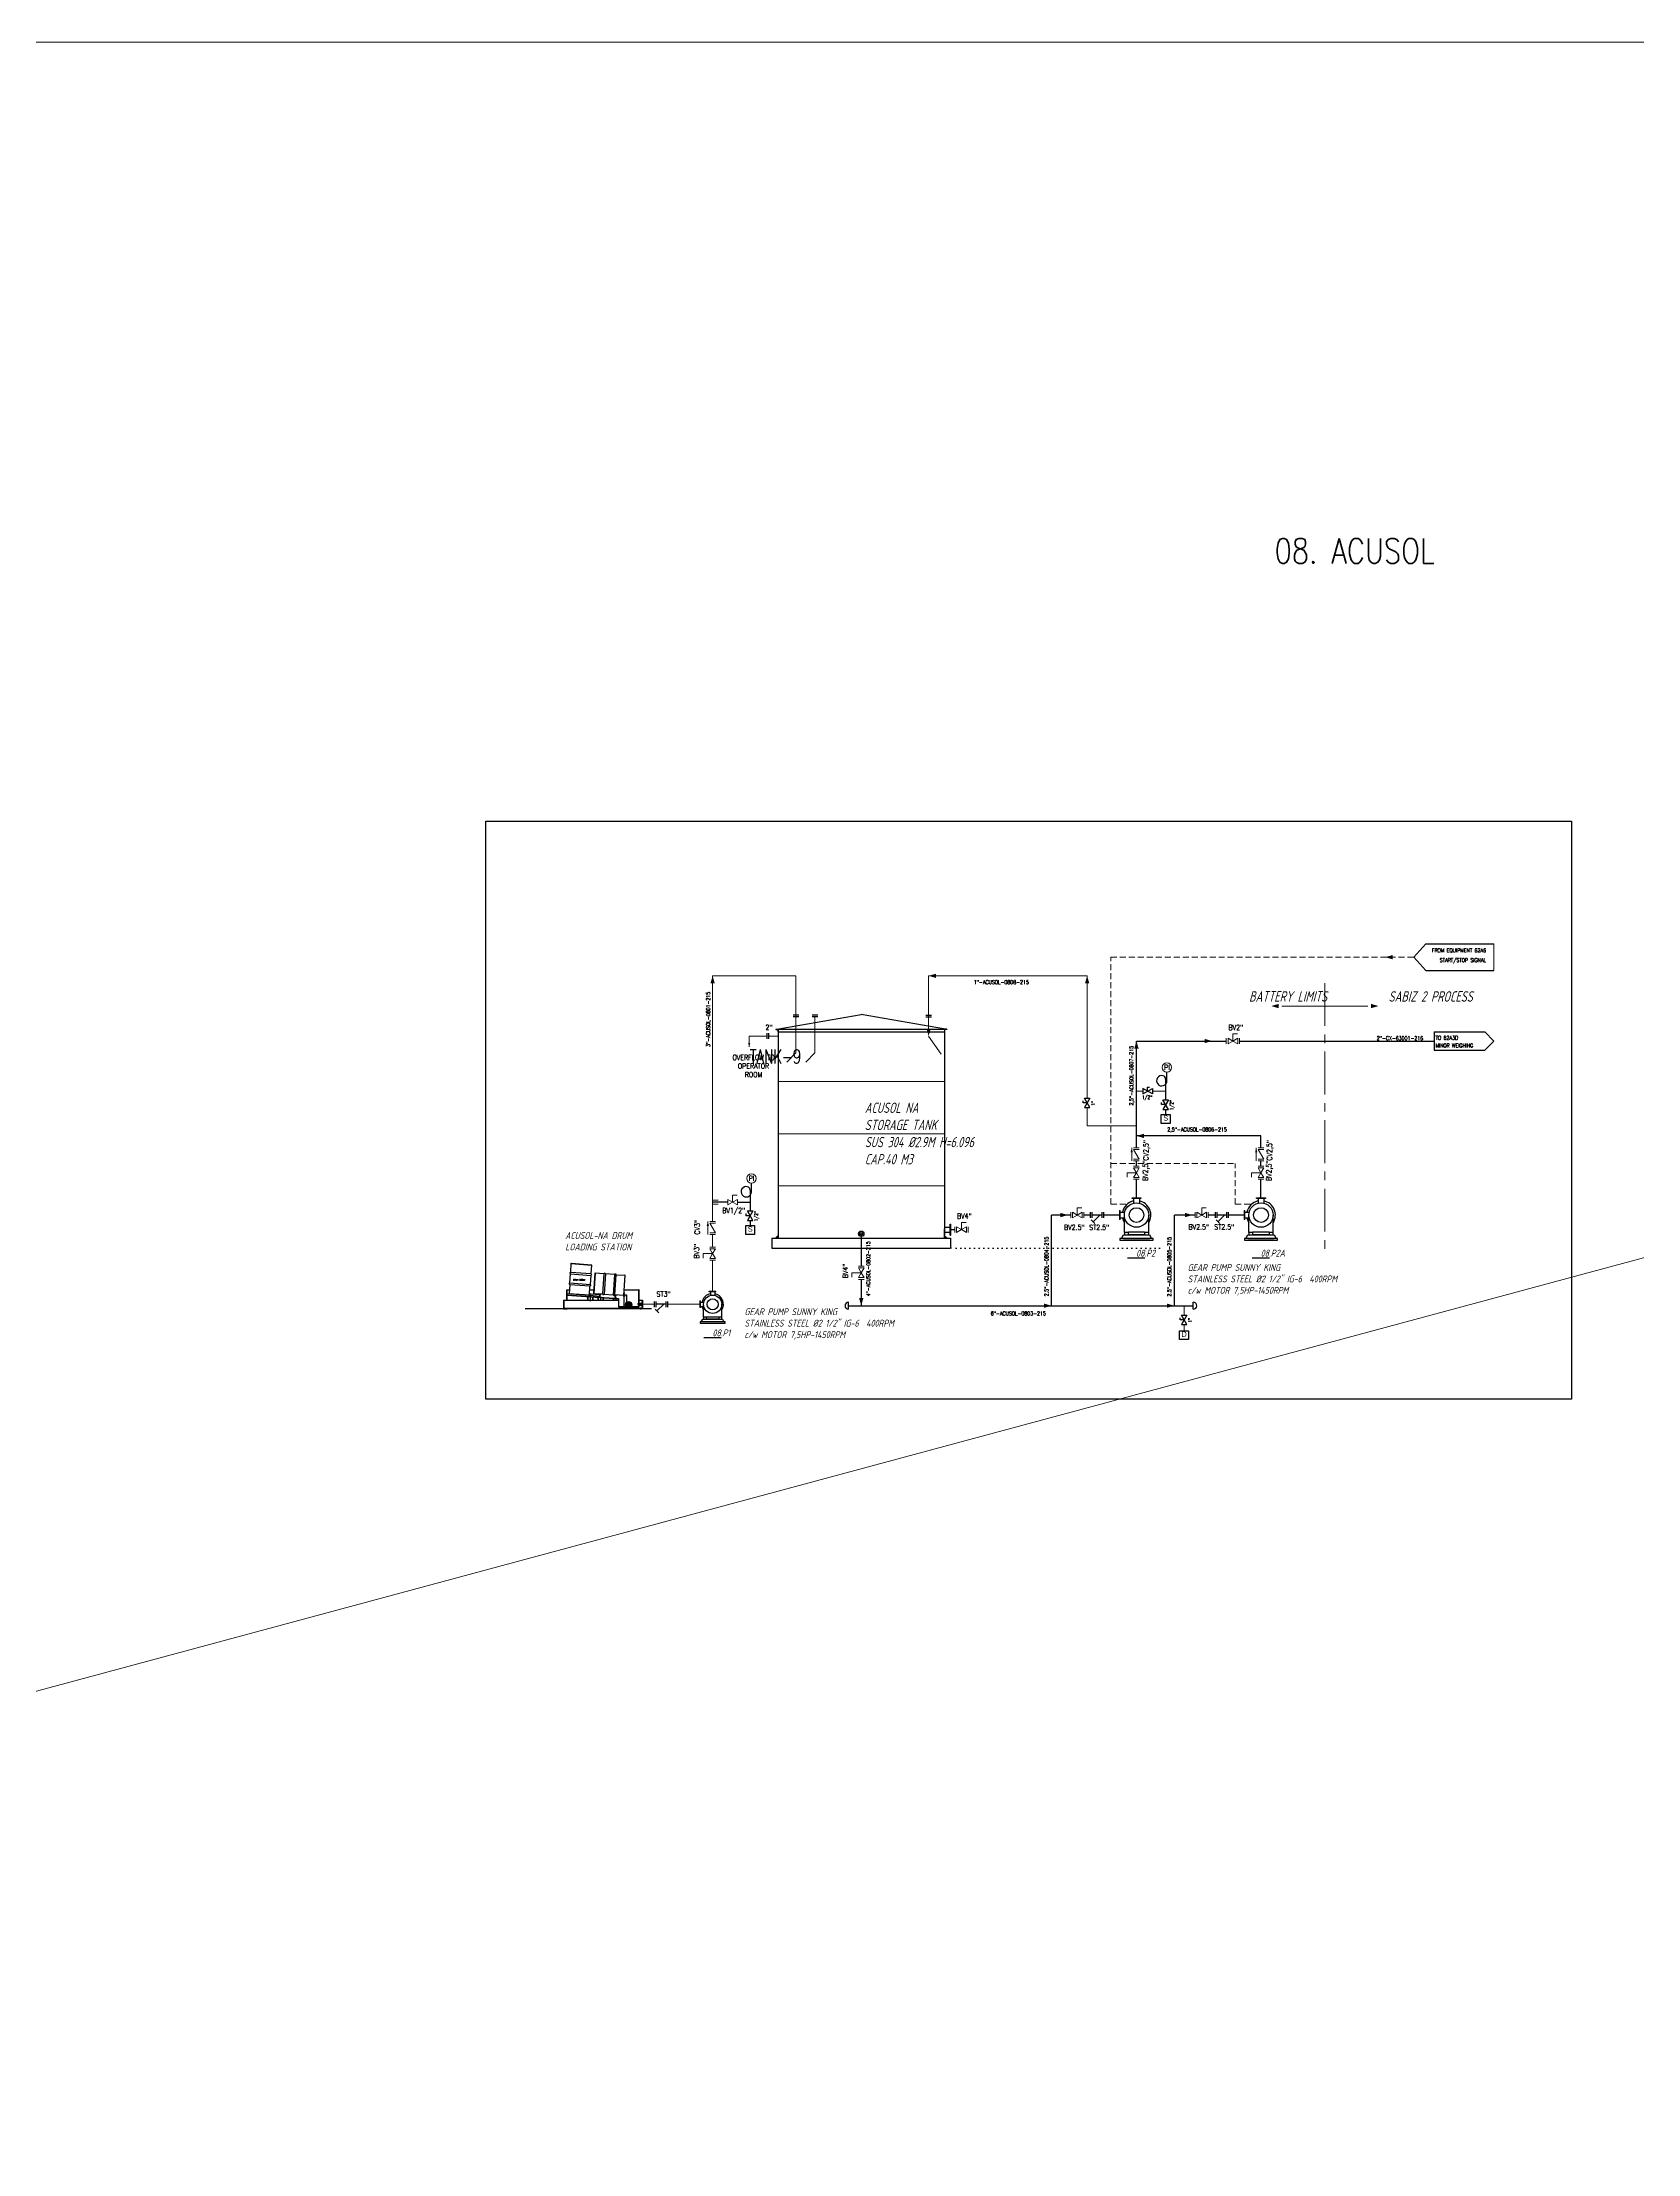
# Model space of a CAD drawing. Extents: x -29512 to 147477, y -5232 to 39709.
# Drawn here: x 140983 to 141449, y 10450 to 11065 of the extents above; entities that cross this region are included whole.
import ezdxf
from ezdxf.enums import TextEntityAlignment as Align

# ---------------------------------------------------------------- set-up
doc = ezdxf.new("R2010")
doc.units = 0
for name, pattern in [('CENTER', [2, 1.25, -0.25, 0.25, -0.25]), ('CENTER2', [28.575, 19.05, -3.175, 3.175, -3.175]), ('DASHDOT2', [0.5, 0.25, -0.125, 0, -0.125]), ('DOTTED', [0.25, 0, -0.25]), ('HIDDEN', [0.375, 0.25, -0.125])]:
    doc.linetypes.add(name, pattern=pattern)
doc.layers.get('0').update_dxf_attribs({"linetype": 'CONTINUOUS'})
doc.layers.get('DEFPOINTS').update_dxf_attribs({"linetype": 'CONTINUOUS'})
for name, color, linetype, lineweight in [('chequered_plate', 1, 'CONTINUOUS', 25), ('DIMENSI', 20, 'CONTINUOUS', 9), ('drum', 7, 'CONTINUOUS', 25), ('FITTING', 7, 'CONTINUOUS', 13), ('plate', 7, 'CONTINUOUS', 30), ('TAG', 140, 'CONTINUOUS', 13)]:
    doc.layers.add(name, color=color, linetype=linetype, lineweight=lineweight)
for name, color, linetype in [('DIMENSION', 3, 'CONTINUOUS'), ('HATCH', 4, 'CONTINUOUS'), ('NUVOLA', 6, 'CONTINUOUS'), ('P-707D', 7, 'CONTINUOUS'), ('Pipe', 7, 'CONTINUOUS'), ('RED', 1, 'CONTINUOUS'), ('roller', 11, 'CONTINUOUS'), ('S', 7, 'CONTINUOUS'), ('UNP', 5, 'CONTINUOUS'), ('WF', 85, 'CONTINUOUS')]:
    doc.layers.add(name, color=color, linetype=linetype)
doc.styles.add('A3', font='arial.ttf', dxfattribs={"height": 0.3})
doc.styles.add('QUOTEBAL', font='ROMANS.SHX')
doc.styles.add('Romans100', font='romans.shx', dxfattribs={"width": 0.8, "height": 200})
doc.styles.add('S', font='ITALIC', dxfattribs={"height": 6})
doc.styles.add('S25', font='SIMPLEX', dxfattribs={"width": 0.8, "height": 0.25})
doc.styles.add('S3', font='SIMPLEX', dxfattribs={"width": 0.9, "height": 0.3})
doc.styles.add('S35S', font='SIMPLEX', dxfattribs={"width": 0.5, "height": 0.35})
doc.styles.add('S3S', font='SIMPLEX', dxfattribs={"width": 0.7, "height": 0.3})
doc.styles.add('STYLE4', font='isocp.shx', dxfattribs={"width": 0.8, "oblique": 15, "height": 2})

# ---------------------------------------------------------------- blocks, each defined once
blk = doc.blocks.new('PRESA', base_point=(1.75, 0.1))
for p, q in [((1.5, 0.1), (1.5, 0.6)), ((1.5, 0.6), (2, 0.6)), ((2, 0.1), (1.5, 0.1)), ((2, 0.6), (2, 0.1))]:
    blk.add_line(p, q)
at = {"style": 'S', "width": 1.2}
blk.add_attdef('1', text='', height=0.3, dxfattribs=at).set_placement((1.75, 0.2), align=Align.CENTER)
blk = doc.blocks.new('LOSAN', base_point=(47, 38))
for p, q in [((47, 38.7), (50.9, 38.7)), ((47, 37.3), (50.9, 37.3))]:
    blk.add_line(p, q)
at = {"layer": 'S'}
for tag, p, height, style, width in [('3', (47.1, 38.1), 0.35, 'S35S', 0.5), ('4', (47.1, 37.5), 0.35, 'S35S', 0.5), ('2', (47.1, 37.5), 0.3, 'S3', 0.9), ('1', (47.1, 38.1), 0.3, 'S3', 0.9)]:
    blk.add_attdef(tag, p, '', height=height, dxfattribs=dict(at, style=style, width=width))
blk = doc.blocks.new('FRECC2', base_point=(19.5, 44))
at = {"layer": 'RED'}
blk.add_solid([(19.5, 44), (19.85, 44.1), (19.85, 43.9)], dxfattribs=at)
blk = doc.blocks.new('drum')
at = {"layer": 'drum', "linetype": 'Continuous', "lineweight": -2}
for p, q in [((-295, -50), (295, -50)), ((-295, -315), (295, -315)), ((-295, -365), (295, -365)), ((-295, -617), (295, -617))]:
    blk.add_line(p, q, dxfattribs=at)
for points in [[(295, 263), (-295, 263)], [(-295, -50), (-295, -315)], [(-295, -365), (-295, -617)], [(295, -315), (295, -50)], [(295, -617), (295, -365)], [(-295, -627), (295, -627)]]:
    blk.add_lwpolyline(points, dxfattribs=at)
for points in [[(-295, 0), (-295, 253), (295, 253), (295, 0)], [(218, 263), (268, 263), (268, 273), (218, 273)]]:
    blk.add_lwpolyline(points, close=True, dxfattribs=at)
for centre, radius, start, end in [((-295, 258), 5, 90, 270), ((295, 258), 5, 270, 90), ((-284, -25), 27.2, 113.39154, 246.60846), ((-284, -340), 27.2, 113.39154, 246.60846), ((284, -25), 27.2, 293.39154, 66.60846), ((284, -340), 27.2, 293.39154, 66.60846), ((-295, -622), 5, 90, 270), ((295, -622), 5, 270, 90)]:
    blk.add_arc(centre, radius, start, end, dxfattribs=at)

msp = doc.modelspace()

# ---------------------------------------------------------------- hatches: boundary and pattern name
at = {"layer": 'DIMENSI', "linetype": 'Continuous', "lineweight": -2}
for points in [[(141143.5304, 10700.3364), (141143.0815, 10700.3685), (141143.0573, 10700.0288, -0.09466282), (141143.0559, 10700.01), (141143.0245, 10699.5705), (141143.4734, 10699.5385), (141143.4777, 10699.5983), (141143.1385, 10699.6226, -0.41421356), (141143.0922, 10699.676), (141143.1335, 10700.2545, -0.41421356), (141143.187, 10700.3008), (141143.5261, 10700.2766)], [(141146.5869, 10700.3186), (141146.0882, 10700.3543), (141146.0169, 10699.3568), (141146.5156, 10699.3212), (141146.5192, 10699.371), (141146.1202, 10699.3995, -0.41421356), (141146.0739, 10699.453), (141146.1309, 10700.251, -0.41421356), (141146.1843, 10700.2973), (141146.5833, 10700.2688)]]:
    msp.add_hatch(color=256, dxfattribs=at).paths.add_polyline_path(points)
h = msp.add_hatch(color=256, dxfattribs=at)
h.paths.add_polyline_path([(141150.5767, 10700.0336), (141150.5055, 10699.0362), (141150.7377, 10699.0196), (141150.7377, 10699.0697), (141150.6088, 10699.0789, -0.41421356), (141150.5625, 10699.1324), (141150.6195, 10699.9303, -0.41421356), (141150.6729, 10699.9766), (141151.0719, 10699.9482), (141151.0754, 10699.998)])
h.paths.add_polyline_path([(141151.0078, 10699.0504), (141150.7377, 10699.0697), (141150.7377, 10699.0196), (141151.0042, 10699.0006)])
h = msp.add_hatch(color=256, dxfattribs=at)
h.paths.add_polyline_path([(141153.6679, 10700.0175), (141153.0847, 10700.0175), (141153.0847, 10699.5675), (141153.1447, 10699.5675), (141153.1447, 10699.6065), (141153.1447, 10699.9075, -0.41421356), (141153.1947, 10699.9575), (141153.6493, 10699.9575)])
h.paths.add_polyline_path([(141153.8847, 10700.0175), (141153.6679, 10700.0175), (141153.6493, 10699.9575), (141153.7747, 10699.9575, -0.41421356), (141153.8247, 10699.9075), (141153.8247, 10699.5675), (141153.8847, 10699.5675)])

# ---------------------------------------------------------------- linework, layer by layer
at = {"color": 4, "lineweight": 20}
for p, q in [((141203.2799, 10793.0999), (141178.9675, 10793.0999)), ((141178.9675, 10721.4776), (141178.9675, 10793.0999)), ((141203.2799, 10793.0999), (141203.2799, 10770.6068)), ((141208.8029, 10781.2076), (141208.8029, 10770.6068)), ((141194.7481, 10775.5234), (141189.6412, 10775.5234)), ((141189.6412, 10775.5234), (141189.6412, 10772.3927)), ((141198.0767, 10775.5234), (141195.2427, 10775.5234)), ((141203.2799, 10770.6068), (141200.6264, 10767.9534)), ((141208.8029, 10770.6068), (141206.1495, 10767.9534)), ((141178.9675, 10713.9953), (141178.9675, 10717.6329)), ((141178.9675, 10701.0936), (141178.9675, 10710.1506)), ((141158.7481, 10697.3025), (141162.0205, 10697.3025)), ((141165.8652, 10697.3025), (141175.2532, 10697.3025))]:
    msp.add_line(p, q, dxfattribs=at)
at = {"color": 7}
for p, q in [((141202.4556, 10781.7022), (141204.1042, 10781.7022)), ((141202.4556, 10781.2076), (141204.1042, 10781.2076)), ((141207.9786, 10781.7022), (141209.6272, 10781.7022)), ((141207.9786, 10781.2076), (141209.6272, 10781.2076)), ((141241.158, 10781.5948), (141242.8065, 10781.5948)), ((141241.158, 10781.1002), (141242.8065, 10781.1002)), ((141194.7481, 10776.3477), (141194.7481, 10774.6991)), ((141195.2427, 10776.3477), (141195.2427, 10774.6991)), ((141289.2296, 10722.4983), (141289.2296, 10724.1469)), ((141289.7243, 10722.4983), (141289.7243, 10724.1469)), ((141292.5797, 10723.3226), (141289.7243, 10723.3226)), ((141291.9101, 10723.3226), (141289.9474, 10721.376)), ((141292.5797, 10722.4983), (141292.5797, 10724.1469)), ((141293.0743, 10722.4983), (141293.0743, 10724.1469)), ((141325.6773, 10722.4983), (141325.6773, 10724.1469)), ((141326.1719, 10722.4983), (141326.1719, 10724.1469)), ((141329.0274, 10723.3226), (141326.1719, 10723.3226)), ((141328.3577, 10723.3226), (141326.3951, 10721.376)), ((141329.0274, 10722.4983), (141329.0274, 10724.1469)), ((141329.522, 10722.4983), (141329.522, 10724.1469)), ((141290.5025, 10720.8209), (141289.3923, 10721.9312)), ((141326.9502, 10720.8209), (141325.8399, 10721.9312)), ((141162.0205, 10696.4782), (141162.0205, 10698.1268)), ((141162.5151, 10696.4782), (141162.5151, 10698.1268)), ((141165.3705, 10696.4782), (141165.3705, 10698.1268)), ((141165.8652, 10696.4782), (141165.8652, 10698.1268)), ((141163.2933, 10694.8008), (141162.1831, 10695.911)), ((141165.3705, 10697.3025), (141162.5151, 10697.3025)), ((141164.7009, 10697.3025), (141162.7382, 10695.3559))]:
    msp.add_line(p, q, dxfattribs=at)
at = {"color": 7, "lineweight": 20}
for p, q in [((141332.0934, 10776.1576), (141330.7625, 10776.1576)), ((141330.7625, 10774.0878), (141330.7625, 10776.1576)), ((141302.6328, 10735.6729), (141299.9019, 10735.6729)), ((141299.9019, 10734.342), (141299.9019, 10735.6729)), ((141338.953, 10735.6729), (141336.2222, 10735.6729)), ((141336.2222, 10734.342), (141336.2222, 10735.6729)), ((141184.7918, 10727.0843), (141184.7918, 10729.1541)), ((141186.1227, 10729.1541), (141184.7918, 10729.1541)), ((141286.685, 10725.3924), (141285.3541, 10725.3924)), ((141285.3541, 10723.3226), (141285.3541, 10725.3924)), ((141322.9881, 10725.3924), (141321.6572, 10725.3924)), ((141321.6572, 10723.3226), (141321.6572, 10725.3924)), ((141252.8939, 10721.1388), (141251.5629, 10721.1388)), ((141251.5629, 10719.069), (141251.5629, 10721.1388)), ((141178.9675, 10712.0729), (141176.2367, 10712.0729)), ((141176.2367, 10710.742), (141176.2367, 10712.0729)), ((141222.3267, 10706.4957), (141219.5958, 10706.4957)), ((141219.5958, 10705.1648), (141219.5958, 10706.4957))]:
    msp.add_line(p, q, dxfattribs=at)
for p, q in [((141389.4878, 10776.7361), (141389.4878, 10771.4395)), ((141404.2428, 10776.7361), (141406.8911, 10774.0878)), ((141406.8911, 10774.0878), (141404.2428, 10771.4395)), ((141304.5037, 10760.2619), (141304.5037, 10758.6883)), ((141307.2575, 10758.6883), (141304.5037, 10760.2619)), ((141304.5037, 10758.6883), (141307.2575, 10760.2619)), ((141305.8806, 10760.6554), (141306.4707, 10760.6554)), ((141305.8806, 10759.4751), (141305.8806, 10760.6554)), ((141307.2575, 10760.2619), (141307.2575, 10758.6883)), ((141287.0565, 10756.0689), (141287.0565, 10756.659)), ((141288.2367, 10756.0689), (141287.0565, 10756.0689)), ((141287.4499, 10757.4458), (141289.0235, 10757.4458)), ((141289.0235, 10757.4458), (141287.4499, 10754.692)), ((141289.0235, 10754.692), (141287.4499, 10757.4458)), ((141287.4499, 10754.692), (141289.0235, 10754.692)), ((141309.9626, 10755.5386), (141309.9626, 10756.1287)), ((141311.1428, 10755.5386), (141309.9626, 10755.5386)), ((141310.356, 10756.9155), (141311.9297, 10756.9155)), ((141311.9297, 10756.9155), (141310.356, 10754.1617)), ((141311.9297, 10754.1617), (141310.356, 10756.9155)), ((141310.356, 10754.1617), (141311.9297, 10754.1617)), ((141188.7369, 10723.1477), (141188.7369, 10723.7379)), ((141189.9171, 10723.1477), (141188.7369, 10723.1477)), ((141189.1303, 10724.5247), (141190.7039, 10724.5247)), ((141190.7039, 10724.5247), (141189.1303, 10721.7708)), ((141190.7039, 10721.7708), (141189.1303, 10724.5247)), ((141189.1303, 10721.7708), (141190.7039, 10721.7708)), ((141315.3288, 10692.7631), (141315.3288, 10693.3532)), ((141316.509, 10692.7631), (141315.3288, 10692.7631)), ((141315.7222, 10694.14), (141317.2958, 10694.14)), ((141317.2958, 10694.14), (141315.7222, 10691.3862)), ((141317.2958, 10691.3862), (141315.7222, 10694.14)), ((141315.7222, 10691.3862), (141317.2958, 10691.3862))]:
    msp.add_line(p, q)
at = {"color": 30, "lineweight": 20}
msp.add_line((141178.9675, 10721.4707), (141178.9675, 10721.4776), dxfattribs=at)
at = {"color": 7, "lineweight": 20}
for centre in [(141311.5247, 10766.3996), (141190.299, 10734.0087)]:
    msp.add_circle(centre, 1.3668, dxfattribs=at)
for radius in [0.7868, 0.3937]:
    msp.add_circle((141222.3267, 10717.8687), radius)
at = {"color": 4, "lineweight": 20}
for points in [[(141178.9675, 10793.0999), (141179.597, 10790.8968), (141178.3381, 10790.8968)], [(141189.6412, 10772.3927), (141189.956, 10773.4942), (141189.3265, 10773.4942)]]:
    msp.add_solid(points, dxfattribs=at)
at = {"layer": 'chequered_plate', "linetype": 'Continuous', "lineweight": -2}
msp.add_line((141144.2927, 10700.4825), (141144.193, 10700.4896), dxfattribs=at)
at = {"layer": 'DIMENSI', "color": 0, "linetype": 'ByBlock', "lineweight": 9}
for points in [[(141297.6885, 10722.035), (141297.6885, 10724.6102)], [(141297.8839, 10722.035), (141297.8839, 10724.6102)], [(141301.3533, 10728.3774), (141303.9285, 10728.3774)], [(141301.3533, 10728.1821), (141303.9285, 10728.1821)], [(141334.0088, 10722.035), (141334.0088, 10724.6102)], [(141334.2041, 10722.035), (141334.2041, 10724.6102)], [(141337.6735, 10728.3774), (141340.2487, 10728.3774)], [(141337.6735, 10728.1821), (141340.2487, 10728.1821)], [(141175.2532, 10696.3368), (141175.2532, 10698.2682)], [(141175.3998, 10696.3368), (141175.3998, 10698.2682)], [(141178.0018, 10701.0936), (141179.9332, 10701.0936)], [(141178.0018, 10700.9471), (141179.9332, 10700.9471)]]:
    msp.add_lwpolyline(points, close=True, dxfattribs=at)
at = {"layer": 'DIMENSION', "color": 4, "linetype": 'HIDDEN', "lineweight": 13, "ltscale": 7}
for p, q in [((141295.1079, 10726.4628), (141295.1079, 10798.5404)), ((141295.1079, 10798.5404), (141383.5549, 10798.5404)), ((141295.1079, 10738.4006), (141331.4282, 10738.4006)), ((141331.4282, 10726.4628), (141331.4282, 10738.4006)), ((141295.1079, 10726.4628), (141299.866, 10726.4628)), ((141331.4282, 10726.4628), (141336.1862, 10726.4628))]:
    msp.add_line(p, q, dxfattribs=at)
at = {"layer": 'DIMENSION', "color": 0, "linetype": 'ByBlock', "ltscale": 0.5}
for p, q in [((141387.0444, 10802.4032), (141383.5549, 10798.5404)), ((141383.5549, 10798.5404), (141387.0444, 10794.6777)), ((141387.0444, 10802.4032), (141406.8911, 10802.4032)), ((141387.0444, 10794.6777), (141406.8911, 10794.6777)), ((141311.1428, 10759.4751), (141311.1428, 10756.9155)), ((141311.1428, 10754.1617), (141311.1428, 10752.6401)), ((141189.9171, 10727.0843), (141189.9171, 10724.5247)), ((141189.9171, 10721.7708), (141189.9171, 10720.2493)), ((141179.9332, 10700.9471), (141179.9332, 10701.0936)), ((141218.6103, 10695.8653), (141218.6103, 10697.9029)), ((141319.1857, 10695.8653), (141319.1857, 10697.9029))]:
    msp.add_line(p, q, dxfattribs=at)
at = {"layer": 'DIMENSION', "color": 0, "linetype": 'ByBlock', "lineweight": 15, "ltscale": 0.5}
for p, q in [((141288.2367, 10793.0999), (141241.9823, 10793.0999)), ((141241.9823, 10776.6278), (141241.9823, 10793.0999)), ((141288.2367, 10757.4458), (141288.2367, 10793.0999)), ((141241.9823, 10775.5263), (141245.6837, 10770.2958)), ((141288.2367, 10749.3952), (141288.2367, 10754.692)), ((141302.6328, 10759.4751), (141304.5037, 10759.4751)), ((141307.2575, 10759.4751), (141311.1428, 10759.4751)), ((141302.6328, 10749.3952), (141288.2367, 10749.3952)), ((141316.509, 10696.8841), (141316.509, 10694.14)), ((141316.509, 10691.3862), (141316.509, 10689.5712))]:
    msp.add_line(p, q, dxfattribs=at)
at = {"layer": 'DIMENSION', "color": 3, "lineweight": 25}
for p, q in [((141197.7195, 10777.5285), (141222.3267, 10781.8674)), ((141246.9338, 10777.5285), (141222.3267, 10781.8674)), ((141198.0767, 10777.5285), (141198.0767, 10716.5685)), ((141198.0767, 10777.5285), (141246.5767, 10777.5285)), ((141246.5767, 10777.5285), (141246.5767, 10716.5685))]:
    msp.add_line(p, q, dxfattribs=at)
at = {"layer": 'DIMENSION', "color": 0, "lineweight": 25}
for p, q in [((141197.3624, 10777.5285), (141198.0767, 10777.5285)), ((141197.3624, 10777.5285), (141197.3624, 10777.4571)), ((141197.3624, 10777.4571), (141198.0052, 10777.4571)), ((141198.0052, 10777.4571), (141198.0052, 10776.8142)), ((141198.0052, 10776.8142), (141198.0767, 10776.8142)), ((141198.0767, 10777.5285), (141198.0767, 10776.8142)), ((141198.0767, 10776.8142), (141246.5767, 10776.8142)), ((141246.5767, 10777.5285), (141246.5767, 10776.8142)), ((141247.291, 10777.5285), (141246.5767, 10777.5285)), ((141246.6481, 10776.8142), (141246.5767, 10776.8142)), ((141247.291, 10777.4571), (141246.6481, 10777.4571)), ((141246.6481, 10777.4571), (141246.6481, 10776.8142)), ((141247.291, 10777.5285), (141247.291, 10777.4571)), ((141197.3624, 10716.6399), (141198.0052, 10717.2828)), ((141197.3624, 10716.6399), (141198.0052, 10716.6399)), ((141197.3624, 10716.5685), (141197.3624, 10716.6399)), ((141197.3624, 10716.5685), (141198.0767, 10716.5685)), ((141198.0052, 10716.6399), (141198.0052, 10717.2828)), ((141198.0052, 10717.2828), (141198.0767, 10717.2828)), ((141198.0767, 10716.5685), (141198.0767, 10717.2828)), ((141246.5767, 10716.5685), (141246.5767, 10717.2828)), ((141246.6481, 10717.2828), (141246.5767, 10717.2828)), ((141246.6481, 10717.2828), (141246.5767, 10717.2828)), ((141247.291, 10716.5685), (141246.5767, 10716.5685)), ((141246.6481, 10716.6399), (141246.6481, 10717.2828)), ((141246.6481, 10717.2828), (141247.291, 10716.6399)), ((141247.291, 10716.6399), (141246.6481, 10716.6399)), ((141247.291, 10716.5685), (141247.291, 10716.6399))]:
    msp.add_line(p, q, dxfattribs=at)
at = {"layer": 'DIMENSION', "color": 8, "lineweight": 0}
for p, q in [((141198.0767, 10777.5285), (141246.5767, 10777.5285)), ((141198.0767, 10762.2885), (141246.5767, 10762.2885)), ((141198.0767, 10762.2885), (141246.5767, 10762.2885)), ((141198.0767, 10747.0485), (141246.5767, 10747.0485)), ((141198.0767, 10731.8085), (141246.5767, 10731.8085))]:
    msp.add_line(p, q, dxfattribs=at)
at = {"layer": 'DIMENSION', "color": 1, "lineweight": 25, "ltscale": 0.5}
for p, q in [((141302.6328, 10742.9505), (141302.6328, 10774.0878)), ((141302.6328, 10774.0878), (141328.8401, 10774.0878)), ((141332.6848, 10774.0878), (141389.4878, 10774.0878)), ((141338.953, 10746.4123), (141302.6328, 10746.4123)), ((141338.953, 10742.9505), (141338.953, 10746.4123)), ((141302.6328, 10737.5953), (141302.6328, 10739.0989)), ((141338.953, 10737.5953), (141338.953, 10739.0989)), ((141302.6328, 10728.3774), (141302.6328, 10733.7505)), ((141338.953, 10728.3774), (141338.953, 10733.7505)), ((141283.4318, 10723.3226), (141277.8503, 10723.3226)), ((141277.8503, 10696.8841), (141277.8503, 10723.3226)), ((141289.2296, 10723.3226), (141287.2765, 10723.3226)), ((141297.6885, 10723.3226), (141293.0743, 10723.3226)), ((141313.6923, 10696.8841), (141313.6923, 10723.3226)), ((141319.7348, 10723.3226), (141313.6923, 10723.3226)), ((141325.6773, 10723.3226), (141323.5795, 10723.3226)), ((141334.0088, 10723.3226), (141329.522, 10723.3226))]:
    msp.add_line(p, q, dxfattribs=at)
at = {"layer": 'DIMENSION', "color": 7}
for p, q in [((141196.2552, 10716.5685), (141248.3981, 10716.5685)), ((141196.2552, 10716.5685), (141196.2552, 10713.7114)), ((141248.3981, 10716.5685), (141248.3981, 10713.7114)), ((141196.2552, 10713.7114), (141248.3981, 10713.7114))]:
    msp.add_line(p, q, dxfattribs=at)
at = {"layer": 'DIMENSION', "color": 7, "linetype": 'ByBlock', "lineweight": 25, "ltscale": 5}
for p, q in [((141246.5767, 10719.81), (141248.2419, 10719.81)), ((141246.5767, 10718.328), (141248.2419, 10718.328))]:
    msp.add_line(p, q, dxfattribs=at)
at = {"layer": 'DIMENSION', "color": 7, "lineweight": 25}
for p, q in [((141246.5767, 10717.1952), (141246.5767, 10719.3291)), ((141248.2419, 10720.6426), (141248.5083, 10720.6426)), ((141248.2419, 10717.4954), (141248.2419, 10720.6426)), ((141248.2419, 10717.4954), (141248.5083, 10717.4954)), ((141248.5083, 10717.4954), (141248.5083, 10720.6426))]:
    msp.add_line(p, q, dxfattribs=at)
at = {"layer": 'DIMENSION', "color": 32, "lineweight": 25}
msp.add_line((141246.5767, 10716.9649), (141246.5767, 10718.3149), dxfattribs=at)
at = {"layer": 'DIMENSION', "color": 1}
for p, q in [((141300.0136, 10710.8184), (141305.0728, 10710.8184)), ((141336.3339, 10710.8184), (141341.393, 10710.8184)), ((141176.3893, 10687.5637), (141181.4484, 10687.5637))]:
    msp.add_line(p, q, dxfattribs=at)
at = {"layer": 'DIMENSION', "color": 6, "linetype": 'ByBlock', "ltscale": 0.5}
msp.add_lwpolyline([(141429.5469, 10669.6408), (141112.7585, 10669.6408), (141112.7585, 10838.1788), (141429.5469, 10838.1788)], close=True, dxfattribs=at)
at = {"layer": 'DIMENSION', "color": 0, "linetype": 'ByBlock', "ltscale": 0.5}
for points in [[(141297.6885, 10724.6102), (141297.8839, 10724.6102)], [(141297.8839, 10724.1698), (141299.1898, 10724.1698)], [(141299.0873, 10718.263), (141299.0873, 10723.3226)], [(141301.3533, 10728.1821), (141301.3533, 10728.3774)], [(141301.7937, 10728.1821), (141301.7937, 10726.7737)], [(141303.488, 10728.1821), (141303.488, 10726.7737)], [(141303.9285, 10728.3774), (141303.9285, 10728.1821)], [(141306.1944, 10718.263), (141306.1944, 10723.3226)], [(141334.0088, 10724.6102), (141334.2041, 10724.6102)], [(141334.2041, 10724.1698), (141335.5101, 10724.1698)], [(141335.4076, 10718.263), (141335.4076, 10723.3226)], [(141337.6735, 10728.1821), (141337.6735, 10728.3774)], [(141338.114, 10728.1821), (141338.114, 10726.7737)], [(141339.8083, 10728.1821), (141339.8083, 10726.7737)], [(141340.2487, 10728.3774), (141340.2487, 10728.1821)], [(141342.5147, 10718.263), (141342.5147, 10723.3226)], [(141297.8839, 10722.035), (141297.6885, 10722.035)], [(141297.8839, 10722.4754), (141299.1898, 10722.4754)], [(141298.2489, 10716.5162), (141298.8128, 10717.5831), (141306.4689, 10717.5831), (141307.0328, 10716.5162)], [(141298.8128, 10716.5162), (141306.4689, 10716.5162)], [(141300.2742, 10718.263), (141299.0873, 10718.263), (141299.0873, 10717.5831), (141306.1944, 10717.5831), (141306.1944, 10718.263), (141305.0076, 10718.263)], [(141334.2041, 10722.035), (141334.0088, 10722.035)], [(141334.2041, 10722.4754), (141335.5101, 10722.4754)], [(141334.5692, 10716.5162), (141335.1331, 10717.5831), (141342.7892, 10717.5831), (141343.3531, 10716.5162)], [(141335.1331, 10716.5162), (141342.7892, 10716.5162)], [(141336.5944, 10718.263), (141335.4076, 10718.263), (141335.4076, 10717.5831), (141342.5147, 10717.5831), (141342.5147, 10718.263), (141341.3278, 10718.263)], [(141175.2532, 10698.2682), (141175.3998, 10698.2682)], [(141178.0018, 10700.9471), (141178.0018, 10701.0936)], [(141178.3322, 10700.9471), (141178.3322, 10699.8908)], [(141179.6029, 10700.9471), (141179.6029, 10699.8908)], [(141175.3998, 10696.3368), (141175.2532, 10696.3368)], [(141175.3998, 10697.9378), (141176.3792, 10697.9378)], [(141175.3998, 10696.6671), (141176.3792, 10696.6671)], [(141175.6735, 10692.1977), (141176.0965, 10692.9978), (141181.8386, 10692.9978), (141182.2615, 10692.1977)], [(141176.3024, 10693.5077), (141176.3024, 10697.3025)], [(141177.1925, 10693.5077), (141176.3024, 10693.5077), (141176.3024, 10692.9978), (141181.6327, 10692.9978), (141181.6327, 10693.5077), (141180.7426, 10693.5077)], [(141181.6327, 10693.5077), (141181.6327, 10697.3025)]]:
    msp.add_lwpolyline(points, dxfattribs=at)
for points in [[(141301.7937, 10727.4266, 0.29941233), (141298.5368, 10724.1698)], [(141306.1944, 10721.1015, 0.52247313), (141303.488, 10727.4266)], [(141338.114, 10727.4266, 0.29941233), (141334.8571, 10724.1698)], [(141342.5147, 10721.1015, 0.52247313), (141339.8083, 10727.4266)], [(141298.5368, 10722.4754, 0.08899884), (141299.0873, 10721.1015)], [(141334.8571, 10722.4754, 0.08899884), (141335.4076, 10721.1015)], [(141178.3322, 10700.3805, 0.29941233), (141175.8895, 10697.9378)], [(141181.6327, 10695.6366, 0.52247313), (141179.6029, 10700.3805)], [(141175.8895, 10696.6671, 0.08899884), (141176.3024, 10695.6366)]]:
    msp.add_lwpolyline(points, format="xyb", dxfattribs=at)
for points in [[(141297.7933, 10715.956), (141307.4885, 10715.956), (141307.4885, 10716.5162), (141297.7933, 10716.5162)], [(141300.2742, 10718.427), (141305.0076, 10718.427), (141305.0076, 10717.5831), (141300.2742, 10717.5831)], [(141334.1135, 10715.956), (141343.8087, 10715.956), (141343.8087, 10716.5162), (141334.1135, 10716.5162)], [(141336.5944, 10718.427), (141341.3278, 10718.427), (141341.3278, 10717.5831), (141336.5944, 10717.5831)], [(141175.3318, 10691.7775), (141182.6032, 10691.7775), (141182.6032, 10692.1977), (141175.3318, 10692.1977)], [(141177.1925, 10693.6308), (141180.7426, 10693.6308), (141180.7426, 10692.9978), (141177.1925, 10692.9978)]]:
    msp.add_lwpolyline(points, close=True, dxfattribs=at)
for centre, radius in [((141302.6409, 10723.3226), 3.5535), ((141302.6409, 10723.3226), 2.1507), ((141338.9611, 10723.3226), 3.5535), ((141338.9611, 10723.3226), 2.1507), ((141178.9675, 10697.3025), 2.6652), ((141178.9675, 10697.3025), 1.613)]:
    msp.add_circle(centre, radius, dxfattribs=at)
for centre, start, end in [((141218.6103, 10696.8841), 90, 270), ((141319.1857, 10696.8841), 270, 90)]:
    msp.add_arc(centre, 1.0188, start, end, dxfattribs=at)
at = {"layer": 'drum', "linetype": 'Continuous', "lineweight": -2}
for p, q in [((141144.7131, 10706.3675), (141144.6133, 10706.3746)), ((141153.391, 10705.7477), (141153.4907, 10705.7405))]:
    msp.add_line(p, q, dxfattribs=at)
at = {"layer": 'FITTING', "linetype": 'ByBlock', "ltscale": 0.5}
for p, q in [((142765.3225, 11065.4116), (138197.527, 9833.6398)), ((141406.8911, 10794.6777), (141406.8911, 10802.4032))]:
    msp.add_line(p, q, dxfattribs=at)
at = {"layer": 'FITTING', "color": 3, "linetype": 'CENTER', "ltscale": 10}
for p, q in [((141357.584, 10790.984), (141357.584, 10713.0435)), ((141357.584, 10784.2878), (141371.0475, 10784.2878))]:
    msp.add_line(p, q, dxfattribs=at)
at = {"layer": 'FITTING', "color": 0, "linetype": 'CENTER', "ltscale": 10}
msp.add_line((141357.584, 10784.2878), (141344.1206, 10784.2878), dxfattribs=at)
at = {"layer": 'FITTING', "lineweight": 20}
for p, q in [((141328.8401, 10773.2635), (141328.8401, 10774.9121)), ((141332.6848, 10773.2635), (141332.6848, 10774.9121)), ((141301.2332, 10742.9433), (141301.2332, 10739.0989)), ((141303.4571, 10742.9436), (141301.8085, 10742.9436)), ((141337.5535, 10742.9433), (141337.5535, 10739.0989)), ((141339.7773, 10742.9436), (141338.1287, 10742.9436)), ((141303.4571, 10739.0989), (141301.8085, 10739.0989)), ((141303.4571, 10739.0989), (141301.8085, 10739.0989)), ((141301.8085, 10737.5953), (141303.4571, 10737.5953)), ((141339.7773, 10739.0989), (141338.1287, 10739.0989)), ((141339.7773, 10739.0989), (141338.1287, 10739.0989)), ((141338.1287, 10737.5953), (141339.7773, 10737.5953)), ((141301.8085, 10733.7505), (141303.4571, 10733.7505)), ((141338.1287, 10733.7505), (141339.7773, 10733.7505)), ((141178.9675, 10727.6765), (141180.6161, 10727.6765)), ((141178.9675, 10727.6765), (141180.6161, 10727.6765)), ((141178.9675, 10726.4921), (141180.6161, 10726.4921)), ((141178.9675, 10726.4921), (141180.6161, 10726.4921)), ((141283.4318, 10722.4983), (141283.4318, 10724.1469)), ((141287.2765, 10722.4983), (141287.2765, 10724.1469)), ((141319.7348, 10722.4983), (141319.7348, 10724.1469)), ((141323.5795, 10722.4983), (141323.5795, 10724.1469)), ((141177.568, 10721.4704), (141177.568, 10717.626)), ((141179.7918, 10721.4707), (141178.1432, 10721.4707)), ((141179.7918, 10717.626), (141178.1432, 10717.626)), ((141179.7918, 10717.626), (141178.1432, 10717.626)), ((141249.6406, 10718.2447), (141249.6406, 10719.8933)), ((141253.4853, 10718.2447), (141253.4853, 10719.8933)), ((141178.1432, 10713.9953), (141179.7918, 10713.9953)), ((141178.1432, 10710.1506), (141179.7918, 10710.1506)), ((141221.5024, 10708.4181), (141223.151, 10708.4181)), ((141221.5024, 10704.5733), (141223.151, 10704.5733))]:
    msp.add_line(p, q, dxfattribs=at)
at = {"layer": 'FITTING', "linetype": 'ByBlock', "ltscale": 0.5}
msp.add_lwpolyline([(138197.527, 11065.4116), (142765.3225, 11065.4116), (142765.3225, 9833.6398), (138197.527, 9833.6398)], close=True, dxfattribs=at)
at = {"layer": 'FITTING', "lineweight": 20}
for points in [[(141330.7625, 10774.0878), (141329.3348, 10773.2635), (141329.3348, 10774.9121)], [(141330.7625, 10774.0878), (141332.1902, 10773.2635), (141332.1902, 10774.9121)], [(141302.6328, 10735.6729), (141301.8085, 10737.1006), (141303.4571, 10737.1006)], [(141302.6328, 10735.6729), (141301.8085, 10734.2452), (141303.4571, 10734.2452)], [(141338.953, 10735.6729), (141338.1287, 10737.1006), (141339.7773, 10737.1006)], [(141338.953, 10735.6729), (141338.1287, 10734.2452), (141339.7773, 10734.2452)], [(141184.7918, 10727.0843), (141183.3641, 10726.26), (141183.3641, 10727.9086)], [(141184.7918, 10727.0843), (141186.2195, 10726.26), (141186.2195, 10727.9086)], [(141285.3541, 10723.3226), (141283.9264, 10722.4983), (141283.9264, 10724.1469)], [(141285.3541, 10723.3226), (141286.7818, 10722.4983), (141286.7818, 10724.1469)], [(141321.6572, 10723.3226), (141320.2294, 10722.4983), (141320.2294, 10724.1469)], [(141321.6572, 10723.3226), (141323.0849, 10722.4983), (141323.0849, 10724.1469)], [(141251.5629, 10719.069), (141250.1352, 10718.2447), (141250.1352, 10719.8933)], [(141251.5629, 10719.069), (141252.9907, 10718.2447), (141252.9907, 10719.8933)], [(141178.9675, 10712.0729), (141178.1432, 10713.5007), (141179.7918, 10713.5007)], [(141178.9675, 10712.0729), (141178.1432, 10710.6452), (141179.7918, 10710.6452)], [(141222.3267, 10706.4957), (141221.5024, 10707.9234), (141223.151, 10707.9234)], [(141222.3267, 10706.4957), (141221.5024, 10705.068), (141223.151, 10705.068)]]:
    msp.add_lwpolyline(points, close=True, dxfattribs=at)
for points in [[(141301.8085, 10742.449), (141303.4571, 10742.449), (141301.8085, 10742.449), (141303.4571, 10739.5935), (141301.8085, 10739.5935)], [(141338.1287, 10742.449), (141339.7773, 10742.449), (141338.1287, 10742.449), (141339.7773, 10739.5935), (141338.1287, 10739.5935)], [(141178.1432, 10720.9761), (141179.7918, 10720.9761), (141178.1432, 10720.9761), (141179.7918, 10718.1207), (141178.1432, 10718.1207)]]:
    msp.add_lwpolyline(points, dxfattribs=at)
for points in [[(141301.5705, 10741.5972), (141301.2332, 10742.9433), (141300.897, 10741.597)], [(141337.8907, 10741.5972), (141337.5535, 10742.9433), (141337.2173, 10741.597)], [(141177.9052, 10720.1243), (141177.568, 10721.4704), (141177.2318, 10720.1241)]]:
    msp.add_solid(points, dxfattribs=at)
at = {"layer": 'HATCH', "color": 7}
for p, q in [((141311.1428, 10762.9959), (141311.1428, 10759.4751)), ((141311.5247, 10762.4996), (141311.5247, 10765.0327)), ((141189.9171, 10730.6051), (141189.9171, 10727.0843)), ((141190.299, 10730.1088), (141190.299, 10732.6419)), ((141183.3641, 10727.0843), (141178.9675, 10727.0843)), ((141183.3641, 10727.0843), (141178.9675, 10727.0843)), ((141186.2195, 10727.0843), (141189.9171, 10727.0843)), ((141161.1385, 10695.9375), (141124.2516, 10695.9375))]:
    msp.add_line(p, q, dxfattribs=at)
at = {"layer": 'HATCH', "color": 7, "linetype": 'DOTTED', "ltscale": 5}
msp.add_line((141309.39, 10713.7114), (141248.3981, 10713.7114), dxfattribs=at)
at = {"layer": 'HATCH', "color": 7}
for centre, radius, start, end in [((141310.0112, 10762.4996), 1.5135, 75.1506096, 360), ((141310.1428, 10762.9959), 1, 360, 75.1506096), ((141188.7855, 10730.1088), 1.5135, 75.1506096, 0), ((141188.9171, 10730.6051), 1, 0, 75.1506096)]:
    msp.add_arc(centre, radius, start, end, dxfattribs=at)
at = {"layer": 'P-707D', "color": 1, "lineweight": 25}
for p, q in [((141222.3267, 10717.8687), (141222.3267, 10708.4181)), ((141248.5083, 10719.069), (141249.6406, 10719.069)), ((141222.3267, 10704.5733), (141222.3267, 10696.8841)), ((141218.6103, 10696.8841), (141319.1857, 10696.8841))]:
    msp.add_line(p, q, dxfattribs=at)
at = {"layer": 'Pipe', "linetype": 'CENTER2', "lineweight": -2, "ltscale": 0.25}
for p, q in [((141154.4877, 10696.2325), (141154.4877, 10698.0825)), ((141153.5627, 10697.1575), (141155.4127, 10697.1575))]:
    msp.add_line(p, q, dxfattribs=at)
at = {"layer": 'Pipe', "linetype": 'Continuous', "lineweight": -2}
for p, q in [((141158.3877, 10697.9825), (141158.2847, 10697.9825)), ((141154.8877, 10697.1575), (141154.8877, 10697.8375)), ((141157.3877, 10697.0025), (141157.3877, 10697.6025)), ((141157.3877, 10697.6025), (141158.3877, 10697.6025)), ((141157.3877, 10697.5558), (141158.3877, 10697.5558)), ((141157.3877, 10697.0491), (141158.3877, 10697.0491)), ((141157.3877, 10697.0025), (141158.3877, 10697.0025)), ((141158.4907, 10697.9025), (141158.1817, 10697.9025)), ((141158.4907, 10696.7025), (141158.1817, 10696.7025)), ((141158.3877, 10697.8225), (141158.2847, 10697.8225)), ((141158.3877, 10696.7825), (141158.2847, 10696.7825)), ((141158.3877, 10696.6225), (141158.2847, 10696.6225)), ((141158.3877, 10697.0025), (141158.3877, 10697.6025))]:
    msp.add_line(p, q, dxfattribs=at)
at = {"layer": 'Pipe', "linetype": 'CENTER2', "lineweight": -2, "ltscale": 0.5}
msp.add_line((141158.7481, 10697.3025), (141157.0819, 10697.3025), dxfattribs=at)
at = {"layer": 'Pipe', "linetype": 'Continuous', "lineweight": -2}
msp.add_lwpolyline([(141158.3877, 10696.5025), (141158.3877, 10698.1025), (141158.2847, 10698.1025), (141158.2847, 10696.5025)], close=True, dxfattribs=at)
for centre, radius in [((141154.4877, 10697.1575), 0.925), ((141153.7608, 10697.1575), 0.1038), ((141154.1242, 10697.787), 0.1038), ((141154.1242, 10696.5279), 0.1038), ((141154.4877, 10697.1575), 0.4), ((141154.4877, 10697.1575), 0.384), ((141154.8511, 10697.787), 0.1038), ((141154.8511, 10696.5279), 0.1038), ((141155.2146, 10697.1575), 0.1038)]:
    msp.add_circle(centre, radius, dxfattribs=at)
at = {"layer": 'Pipe', "linetype": 'DASHDOT2', "lineweight": -2, "ltscale": 0.25}
msp.add_circle((141154.4877, 10697.1575), 0.7269, dxfattribs=at)
at = {"layer": 'plate', "linetype": 'Continuous', "lineweight": -2}
for p, q in [((141135.9177, 10695.9375), (141135.9177, 10696.1275)), ((141135.9877, 10695.7469), (141135.9877, 10696.312)), ((141136.0577, 10695.9375), (141136.0577, 10696.1275)), ((141157.9177, 10695.9375), (141157.9177, 10696.1275)), ((141157.9877, 10695.7636), (141157.9877, 10696.3287)), ((141158.0577, 10695.9375), (141158.0577, 10696.1275))]:
    msp.add_line(p, q, dxfattribs=at)
for points in [[(141135.4877, 10695.9375), (141136.4877, 10695.9375), (141136.4877, 10696.0575), (141135.4877, 10696.0575)], [(141158.4877, 10695.9375), (141157.4877, 10695.9375), (141157.4877, 10696.0575), (141158.4877, 10696.0575)]]:
    msp.add_lwpolyline(points, close=True, dxfattribs=at)
at = {"layer": 'RED', "color": 4, "lineweight": 5}
msp.add_solid([(141375.1701, 10798.5404), (141377.3731, 10799.1699), (141377.3731, 10797.911)], dxfattribs=at)
at = {"layer": 'RED', "color": 0}
for points in [[(141241.9823, 10793.0999), (141244.1853, 10793.7293), (141244.1853, 10792.4704)], [(141288.2367, 10793.0999), (141288.8661, 10790.8968), (141287.6073, 10790.8968)], [(141341.9175, 10784.2878), (141344.1206, 10784.9172), (141344.1206, 10783.6583)], [(141241.9823, 10775.5263), (141241.3528, 10777.7294), (141242.6117, 10777.7294)]]:
    msp.add_solid(points, dxfattribs=at)
at = {"layer": 'RED', "color": 3}
msp.add_solid([(141373.2506, 10784.2878), (141371.0475, 10784.9172), (141371.0475, 10783.6583)], dxfattribs=at)
at = {"layer": 'roller', "color": 0, "linetype": 'ByBlock', "lineweight": 9}
for p, q in [((141305.7247, 10715.956), (141299.557, 10715.956)), ((141342.045, 10715.956), (141335.8773, 10715.956))]:
    msp.add_line(p, q, dxfattribs=at)
at = {"layer": 'UNP', "linetype": 'Continuous', "lineweight": -2}
for p, q in [((141153.0847, 10700.0175), (141153.0847, 10696.6175)), ((141153.8847, 10700.0175), (141153.8847, 10696.6175))]:
    msp.add_line(p, q, dxfattribs=at)
at = {"layer": 'UNP', "linetype": 'HIDDEN', "lineweight": 13, "ltscale": 0.25}
for p, q in [((141153.1447, 10699.6065), (141153.1447, 10696.6175)), ((141153.8247, 10699.6065), (141153.8247, 10696.6175))]:
    msp.add_line(p, q, dxfattribs=at)
at = {"layer": 'UNP', "linetype": 'Continuous', "lineweight": -2}
for points in [[(141143.4734, 10699.5385), (141143.0245, 10699.5705), (141143.0815, 10700.3685), (141143.5304, 10700.3364), (141143.5261, 10700.2766), (141143.187, 10700.3008, 0.41421356), (141143.1335, 10700.2545), (141143.0922, 10699.676, 0.41421356), (141143.1385, 10699.6226), (141143.4777, 10699.5983)], [(141146.5156, 10699.3212), (141146.0169, 10699.3568), (141146.0882, 10700.3543), (141146.5869, 10700.3186), (141146.5833, 10700.2688), (141146.1843, 10700.2973, 0.41421356), (141146.1309, 10700.251), (141146.0739, 10699.453, 0.41421356), (141146.1202, 10699.3995), (141146.5192, 10699.371)], [(141151.0042, 10699.0006), (141150.5055, 10699.0362), (141150.5767, 10700.0336), (141151.0754, 10699.998), (141151.0719, 10699.9482), (141150.6729, 10699.9766, 0.41421356), (141150.6195, 10699.9303), (141150.5625, 10699.1324, 0.41421356), (141150.6088, 10699.0789), (141151.0078, 10699.0504)], [(141153.0847, 10699.5675), (141153.0847, 10700.0175), (141153.8847, 10700.0175), (141153.8847, 10699.5675), (141153.8247, 10699.5675), (141153.8247, 10699.9075, 0.41421356), (141153.7747, 10699.9575), (141153.1947, 10699.9575, 0.41421356), (141153.1447, 10699.9075), (141153.1447, 10699.5675)]]:
    msp.add_lwpolyline(points, format="xyb", close=True, dxfattribs=at)
at = {"layer": 'WF', "color": 6, "linetype": 'Continuous', "lineweight": -2}
for p, q in [((141135.4877, 10698.5375), (141151.4877, 10698.5375)), ((141135.4877, 10698.5375), (141135.4877, 10696.0575)), ((141135.4877, 10698.4575), (141151.4877, 10698.4575)), ((141135.6077, 10698.4575), (141135.6077, 10696.1375)), ((141136.4277, 10698.5375), (141136.4277, 10701.5375)), ((141136.4277, 10701.5375), (141136.4877, 10701.5375)), ((141136.4277, 10701.5375), (141137.2008, 10701.5375)), ((141136.4834, 10699.9776), (141151.5477, 10698.9016)), ((141136.4877, 10698.5375), (141136.4877, 10701.5375)), ((141136.4877, 10700.0375), (141151.5477, 10698.9617)), ((141136.5162, 10700.4364), (141143.053, 10699.9695)), ((141142.499, 10699.5479), (141142.499, 10698.5314)), ((141142.569, 10699.5429), (141142.569, 10698.5314)), ((141143.1093, 10699.9154), (141146.0418, 10699.7059)), ((141143.1158, 10701.5375), (141144.2678, 10701.5375)), ((141143.5304, 10700.3364), (141146.0739, 10700.1548)), ((141143.929, 10699.4458), (141143.929, 10698.5314)), ((141143.999, 10699.4408), (141143.999, 10698.5314)), ((141145.5163, 10699.3324), (141145.5163, 10698.5375)), ((141145.5863, 10699.3274), (141145.5863, 10698.5375)), ((141146.9463, 10699.2303), (141146.9463, 10698.5375)), ((141147.0163, 10699.2253), (141147.0163, 10698.5375)), ((141149.9877, 10699.0184), (141149.9877, 10698.5375)), ((141150.0577, 10699.0184), (141150.0577, 10698.5375)), ((141151.4177, 10698.9047), (141151.4177, 10698.5375)), ((141151.4877, 10698.966), (141151.4877, 10696.5575)), ((141151.4877, 10698.9047), (141151.4877, 10698.5375)), ((141151.5477, 10698.966), (141151.5477, 10696.5575)), ((141153.1905, 10701.5375), (141157.5477, 10701.5375)), ((141157.5477, 10701.5375), (141157.4877, 10701.5375)), ((141157.4877, 10697.6025), (141157.4877, 10701.5375)), ((141157.5477, 10697.6025), (141157.5477, 10701.5375)), ((141157.5477, 10698.5375), (141158.4877, 10698.5375)), ((141157.5477, 10698.4675), (141158.4877, 10698.4675)), ((141158.3677, 10698.4675), (141158.3677, 10696.1375)), ((141158.4877, 10698.5375), (141158.4877, 10696.0575)), ((141135.4877, 10696.1375), (141158.4877, 10696.1375)), ((141135.4877, 10696.0575), (141158.4877, 10696.0575)), ((141151.4877, 10696.6175), (141157.5477, 10696.6175)), ((141151.4877, 10696.5575), (141157.5477, 10696.5575)), ((141157.4877, 10696.5575), (141157.4877, 10697.0025)), ((141157.5477, 10696.5575), (141157.5477, 10697.0025))]:
    msp.add_line(p, q, dxfattribs=at)
at = {"layer": 'WF', "color": 7, "linetype": 'CENTER', "lineweight": -2, "ltscale": 0.05}
for p, q in [((141143.249, 10699.5545), (141143.249, 10698.2567)), ((141146.2663, 10699.3183), (141146.2663, 10698.2628)), ((141150.7377, 10699.3183), (141150.7377, 10698.2628))]:
    msp.add_line(p, q, dxfattribs=at)
at = {"layer": 'WF', "color": 7, "linetype": 'HIDDEN', "lineweight": 13, "ltscale": 0.25}
msp.add_line((141143.5268, 10700.2866), (141146.0703, 10700.1049), dxfattribs=at)

# ---------------------------------------------------------------- block references
for p, xscale, yscale, zscale, rotation in [((141302.6328, 10774.0878), 6.294459770608228, 6.294459770608228, 6.294459770611648, 270), ((141324.6889, 10774.0878), 6.294459770608228, 6.294459770608228, 6.294459770611648, 180), ((141282.6523, 10723.3226), 6.294459770608228, 6.294459770608228, 6.294459770611648, 180), ((141318.9701, 10723.3226), 6.294459770608228, 6.294459770608228, 6.294459770611648, 180), ((141222.3267, 10696.8841), 6.294459770611866, 6.294459770611866, 6.294459770611866, 90), ((141277.8503, 10696.8841), 6.294459770608228, 6.294459770608228, 6.294459770611648, 180), ((141313.6923, 10696.8841), 6.294459770608228, 6.294459770608228, 6.294459770611648, 180)]:
    msp.add_blockref('FRECC2', p, dxfattribs=dict(xscale=xscale, yscale=yscale, zscale=zscale, rotation=rotation))
ref = msp.add_blockref('LOSAN', (141389.4878, 10774.0878), dxfattribs=dict(xscale=3.783312564781909, yscale=3.783312564752279, zscale=3.783312564752145))
ref.add_attrib('1', 'TO 62A3D', (141389.8662, 10774.4661), dxfattribs={"layer": 'S', "height": 1.13499, "style": 'S3', "width": 0.8})
ref.add_attrib('2', 'MINOR WEIGHING', (141389.8662, 10772.1961), dxfattribs={"layer": 'S', "height": 1.134994, "style": 'S3', "width": 0.75})
ref = msp.add_blockref('PRESA', (141311.1428, 10750.0586), dxfattribs=dict(xscale=5.162921724282863, yscale=5.162921724311057, zscale=5.162921724311135))
ref.add_attrib('1', 'S', dxfattribs={"height": 1.5489, "style": 'A3'}).set_placement((141311.1552, 10750.8641), align=Align.CENTER)
at = {"xscale": 6.294459770608228, "yscale": 6.294459770608228, "zscale": 6.294459770611648}
msp.add_blockref('FRECC2', (141302.6328, 10746.4123), dxfattribs=at)
ref = msp.add_blockref('PRESA', (141189.9171, 10717.6678), dxfattribs=dict(xscale=5.162921724282863, yscale=5.162921724311057, zscale=5.162921724311135))
ref.add_attrib('1', 'S', dxfattribs={"height": 1.5489, "style": 'A3'}).set_placement((141189.9295, 10718.4733), align=Align.CENTER)
at = {"lineweight": 15}
ref = msp.add_blockref('PRESA', (141316.509, 10686.9898), dxfattribs=dict(at, xscale=5.162921723793261, yscale=5.162921723822365, zscale=5.162921723825171))
ref.add_attrib('1', 'D', dxfattribs={"height": 1.5489, "style": 'A3'}).set_placement((141316.5213, 10687.7952), align=Align.CENTER)
at = {"layer": 'WF', "color": 6, "linetype": 'Continuous', "lineweight": -2}
for p, xscale, yscale, zscale, rotation in [((141140.2486, 10702.8017), -0.01000000001194269, 0.01000000000021828, 0.01, 175.9143832200251), ((141150.6621, 10702.9851), 0.009999999999242126, 0.009999999999242126, 0.009999999999242126, 265.9143832148274)]:
    msp.add_blockref('drum', p, dxfattribs=dict(at, xscale=xscale, yscale=yscale, zscale=zscale, rotation=rotation))

# ---------------------------------------------------------------- texts
at = {"layer": 'DEFPOINTS', "color": 2, "insert": (141366.2782, 10917.0458), "char_height": 7.323919, "width": 141.14178, "attachment_point": 5, "style": 'Romans100'}
msp.add_mtext('{\\A1;08. ACUSOL}', dxfattribs=at)
at = {"layer": 'DIMENSI', "color": 7, "linetype": 'Continuous', "lineweight": -2, "insert": (141140.0786, 10704.4222), "char_height": 0.4, "attachment_point": 5, "style": 'QUOTEBAL'}
msp.add_mtext('{\\Fromanc.shx;DRUM 200Ltr}', dxfattribs=at)
at = {"layer": 'DIMENSION', "color": 1, "attachment_point": 1, "style": 'STYLE4'}
for s, insert, char_height in [('{\\C0;BATTERY LIMITS}', (141335.4653, 10788.6232), 3.068549), ('08.P2}', (141302.5417, 10713.2113), 2), ('08.P2A}', (141338.8619, 10713.2113), 2), ('08.P1}', (141178.9173, 10689.9566), 2)]:
    msp.add_mtext(s, dxfattribs=dict(at, insert=insert, char_height=char_height))
at = {"layer": 'DIMENSION', "color": 6, "attachment_point": 1, "style": 'STYLE4'}
for s, insert, char_height in [('\\C3;SABIZ 2 PROCESS}', (141376.1683, 10788.6232), 3.068549), ('ACUSOL NA\\PSTORAGE TANK\\PSUS 304 %%c2.9M H=6.096\\PCAP.40 M3}', (141223.3752, 10756.1147), 3), ('{ACUSOL-NA DRUM\\PLOADING STATION}', (141135.9662, 10718.3567), 2)]:
    msp.add_mtext(s, dxfattribs=dict(at, insert=insert, char_height=char_height))
at = {"layer": 'DIMENSION', "color": 2, "char_height": 2, "attachment_point": 1, "style": 'STYLE4'}
for insert in [(141317.5597, 10709.0322), (141188.2647, 10696.1215)]:
    msp.add_mtext('{\\C256;GEAR PUMP SUNNY KING\\PSTAINLESS STEEL %%C2 1/2" IG-6  400RPM\\Pc/w MOTOR 7,5HP-1450RPM\\P}', dxfattribs=dict(at, insert=insert))
at = {"layer": 'NUVOLA', "color": 0, "insert": (141189.8475, 10771.5823), "char_height": 4.0488, "width": 67.176023, "attachment_point": 1, "style": 'S3S'}
msp.add_mtext('TANK-9}', dxfattribs=at)
at = {"layer": 'S', "style": 'S25', "width": 0.8}
for s, height, p in [('FROM EQUIPMENT 62A6', 1.1291, (141404.616, 10799.965)), ('START/STOP SIGNAL', 1.129135, (141404.616, 10797.1068)), ('1/2"', 1, (141307.2266, 10757.1767))]:
    msp.add_text(s, height=height, dxfattribs=at).set_placement(p, align=Align.RIGHT)
at = {"layer": 'S', "color": 2, "lineweight": 15, "style": 'S25', "width": 0.8}
for s, height, p in [('1"-ACUSOL-0808-215', 1.129135, (141271.2382, 10790.6816)), ('2,5"-ACUSOL-0806-215', 1.1291, (141328.9971, 10747.7084)), ('6"-ACUSOL-0803-215', 1.1291, (141276.1954, 10694.0662))]:
    msp.add_text(s, height=height, dxfattribs=at).set_placement(p, align=Align.RIGHT)
for s, height, p in [('3"-ACUSOL-0801-215', 1.1291, (141178.2569, 10788.4399)), ('2,5"-ACUSOL-0807-215', 1.1291, (141301.7114, 10772.6569)), ('2.5"-ACUSOL-0804-215', 1.129135, (141276.9256, 10717.0157)), ('2.5"-ACUSOL-0805-215', 1.129135, (141312.7676, 10716.9111)), ('4"-ACUSOL-0802-215', 1.129135, (141224.9445, 10715.6786))]:
    msp.add_text(s, height=height, rotation=90, dxfattribs=at).set_placement(p, align=Align.RIGHT)
at = {"layer": 'S', "lineweight": 15, "style": 'S25', "width": 0.8}
msp.add_text('2"-CX-63001-216', height=1.1291, dxfattribs=at).set_placement((141386.2554, 10774.3319), align=Align.RIGHT)
at = {"layer": 'S', "style": 'S25', "width": 0.8}
for s, p in [('1"', (141290.4924, 10756.5824)), ('1/2"', (141313.3985, 10756.8793)), ('1/2"', (141192.1728, 10724.4885)), ('1"', (141318.738, 10693.3046))]:
    msp.add_text(s, height=1, rotation=90, dxfattribs=at).set_placement(p, align=Align.RIGHT)
at = {"layer": 'TAG', "color": 6, "lineweight": 20, "char_height": 1.5, "width": 14.605895, "attachment_point": 5, "style": 'Romans100'}
for s, insert in [('2"', (141195.4, 10778.0552)), ('{BV2"}', (141331.6207, 10778.0369)), ('{OVERFLOW TO OPERATOR ROOM\\P}', (141190.9084, 10766.7986)), ('{PI}', (141311.5422, 10766.4007)), ('{PI}', (141190.3165, 10734.0099)), ('{BV1/2"}', (141185.1254, 10724.413)), ('{BV4"}', (141252.4212, 10723.0181)), ('BV2.5"', (141284.4958, 10719.7381)), ('ST2.5"', (141291.7681, 10719.7337)), ('BV2.5"', (141320.8042, 10719.8455)), ('ST2.5"', (141328.2484, 10719.85)), ('{ST3"}', (141164.6593, 10700.2799))]:
    msp.add_mtext(s, dxfattribs=dict(at, insert=insert))
at = {"layer": 'TAG', "color": 6, "lineweight": 20, "char_height": 1.5, "width": 14.605895, "attachment_point": 5, "rotation": 90, "style": 'Romans100'}
for s, insert in [('{CV2,5"}', (141305.6205, 10742.2066)), ('{CV2,5"}', (141341.6495, 10742.2066)), ('{BV2,5"}', (141305.4444, 10736.2514)), ('{BV2,5"}', (141341.4734, 10736.2514)), ('{CV3"}', (141174.4707, 10719.7619)), ('{BV3"}', (141174.2946, 10712.7778)), ('{BV4"}', (141217.7039, 10707.0228))]:
    msp.add_mtext(s, dxfattribs=dict(at, insert=insert))

doc.saveas('drawing.dxf')
